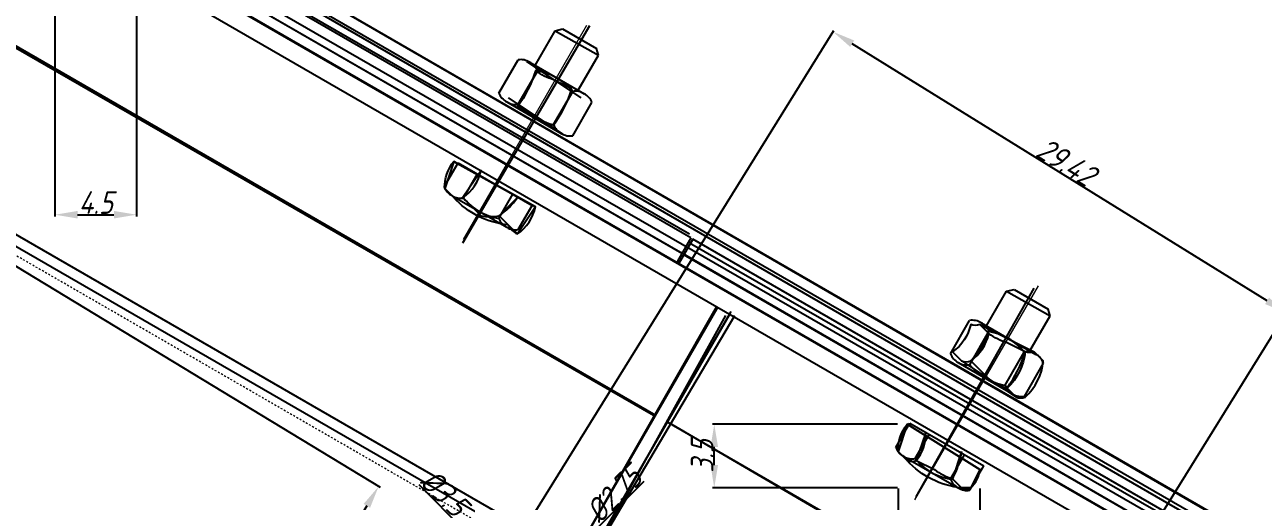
# Model space of a CAD drawing. Header units: millimetres. Extents: x 2787 to 6144, y -18 to 478.
# Drawn here: x 3179.3 to 3247.6, y 262.8 to 289 of the extents above; entities that cross this region are included whole.
import ezdxf

# ---------------------------------------------------------------- set-up
doc = ezdxf.new("R2010")
doc.units = ezdxf.units.MM
for name, pattern in [('ACAD_ISO02W100', [15, 12, -3]), ('CENTER', [50.8, 31.75, -6.35, 6.35, -6.35]), ('HIDDEN', [0.2, 0.1, -0.1])]:
    doc.linetypes.add(name, pattern=pattern)
for name, color, linetype in [('ADIM', 3, 'Continuous'), ('ADIM_CLEAN', 3, 'Continuous'), ('ADIM_CLEAN_L', 3, 'Continuous')]:
    doc.layers.add(name, color=color, linetype=linetype)
for name, color, linetype, lineweight in [('中心线', 1, 'CENTER', 13), ('尺寸线', 22, 'Continuous', 13), ('虚线', 8, 'ACAD_ISO02W100', 13)]:
    doc.layers.add(name, color=color, linetype=linetype, lineweight=lineweight)
doc.styles.get("Standard").update_dxf_attribs({"font": 'gbeitc.shx', "bigfont": 'gbcbig.shx'})
doc.dimstyles.new('ADIM', dxfattribs={"dimscale": 0.5, "dimtxt": 2.5, "dimasz": 2.5, "dimexe": 0.18, "dimexo": 0.0625, "dimgap": 0.09, "dimtad": 1, "dimdec": 4, "dimzin": 0, "dimdsep": 46, "dimtxsty": 'Standard', "dimcen": 0.09, "dimadec": 0, "dimazin": 0, "dimtfac": 1, "dimtdec": 4, "dimtofl": 0, "dimtmove": 0, "dimatfit": 3, "dimfxl": 1, "dimtolj": 1, "dimtzin": 0, "dimarcsym": 0})

# ---------------------------------------------------------------- blocks, each defined once
blk = doc.blocks.new('*D116')
at = {"layer": 'ADIM', "color": 0, "lineweight": -2, "transparency": 16777216}
for p, q in [((3192.516, 238.027), (3223.95, 288.725)), ((3247.84, 273.808), (3224.965, 287.99)), ((3217.516, 222.527), (3248.95, 273.225))]:
    blk.add_line(p, q, dxfattribs=at)
at = {"layer": 'ADIM', "color": 0, "transparency": 16777216}
for points in [[(3225.074, 288.167), (3224.855, 287.813), (3223.902, 288.649)], [(3247.95, 273.985), (3247.73, 273.63), (3248.902, 273.149)]]:
    blk.add_solid(points, dxfattribs=at)
at = {"layer": 'Defpoints', "color": 0, "transparency": 16777216}
for p in [(3223.902, 288.649), (3192.5, 238), (3217.5, 222.5)]:
    blk.add_point(p, dxfattribs=at)
at = {"layer": 'ADIM', "color": 0, "transparency": 16777216, "insert": (3236.755, 281.468), "char_height": 1.25, "attachment_point": 5, "rotation": 328.20109}
blk.add_mtext('\\A1;29.42', dxfattribs=at)
blk = doc.blocks.new('*D144')
at = {"layer": 'ADIM', "color": 0, "lineweight": -2, "transparency": 16777216}
for p, q in [((3143.516, 297.527), (3174.95, 348.225)), ((3198.84, 333.308), (3175.965, 347.49)), ((3168.516, 282.027), (3199.95, 332.725))]:
    blk.add_line(p, q, dxfattribs=at)
at = {"layer": 'ADIM', "color": 0, "transparency": 16777216}
for points in [[(3176.074, 347.667), (3175.855, 347.313), (3174.902, 348.149)], [(3198.95, 333.485), (3198.73, 333.13), (3199.902, 332.649)]]:
    blk.add_solid(points, dxfattribs=at)
at = {"layer": 'Defpoints', "color": 0, "transparency": 16777216}
for p in [(3174.902, 348.149), (3143.5, 297.5), (3168.5, 282)]:
    blk.add_point(p, dxfattribs=at)
at = {"layer": 'ADIM', "color": 0, "transparency": 16777216, "insert": (3187.755, 340.968), "char_height": 1.25, "attachment_point": 5, "rotation": 328.20109}
blk.add_mtext('\\A1;29.42', dxfattribs=at)
blk = doc.blocks.new('*D150')
at = {"layer": 'ADIM', "color": 0, "lineweight": -2, "transparency": 16777216}
for p, q in [((3168.527, 281.984), (3198.928, 263.526)), ((3160.027, 267.984), (3190.428, 249.526)), ((3198.202, 262.504), (3191, 250.641))]:
    blk.add_line(p, q, dxfattribs=at)
at = {"layer": 'ADIM', "color": 0, "transparency": 16777216}
for points in [[(3198.024, 262.612), (3198.38, 262.396), (3198.851, 263.573)], [(3190.822, 250.749), (3191.178, 250.533), (3190.351, 249.573)]]:
    blk.add_solid(points, dxfattribs=at)
at = {"layer": 'Defpoints', "color": 0, "transparency": 16777216}
for p in [(3168.5, 282), (3160, 268), (3190.351, 249.573)]:
    blk.add_point(p, dxfattribs=at)
at = {"layer": 'ADIM', "color": 0, "transparency": 16777216, "insert": (3194.028, 256.92), "char_height": 1.25, "attachment_point": 5, "rotation": 58.73627}
blk.add_mtext('\\A1;16.38', dxfattribs=at)
blk = doc.blocks.new('*D240')
at = {"layer": 'ADIM', "color": 0, "lineweight": -2, "transparency": 16777216}
for p, q in [((3213.475, 263.855), (3209.036, 259.416)), ((3207.135, 257.56), (3207.225, 257.56)), ((3207.18, 257.515), (3207.18, 257.605))]:
    blk.add_line(p, q, dxfattribs=at)
at = {"layer": 'ADIM', "color": 0, "transparency": 16777216}
blk.add_solid([(3208.889, 259.564), (3209.183, 259.269), (3208.152, 258.532)], dxfattribs=at)
at = {"layer": 'Defpoints', "color": 0, "transparency": 16777216}
for p in [(3208.152, 258.532), (3207.18, 257.56)]:
    blk.add_point(p, dxfattribs=at)
at = {"layer": 'ADIM', "color": 0, "transparency": 16777216, "insert": (3211.818, 263.146), "char_height": 1.25, "attachment_point": 5, "rotation": 45}
blk.add_mtext('\\A1;%%c2.75', dxfattribs=at)
blk = doc.blocks.new('*D241')
at = {"layer": 'ADIM', "color": 0, "lineweight": -2, "transparency": 16777216}
for p, q in [((3201.064, 263.675), (3205.058, 259.681)), ((3207.135, 257.56), (3207.225, 257.56)), ((3207.18, 257.515), (3207.18, 257.605))]:
    blk.add_line(p, q, dxfattribs=at)
at = {"layer": 'ADIM', "color": 0, "transparency": 16777216}
blk.add_solid([(3205.206, 259.829), (3204.911, 259.534), (3205.942, 258.797)], dxfattribs=at)
at = {"layer": 'Defpoints', "color": 0, "transparency": 16777216}
for p in [(3205.942, 258.797), (3207.18, 257.56)]:
    blk.add_point(p, dxfattribs=at)
at = {"layer": 'ADIM', "color": 0, "transparency": 16777216, "insert": (3202.463, 263.224), "char_height": 1.25, "attachment_point": 5, "rotation": 315}
blk.add_mtext('\\A1;%%c3.5', dxfattribs=at)
blk = doc.blocks.new('*D285')
at = {"layer": 'ADIM', "color": 0, "lineweight": -2, "transparency": 16777216}
for p, q in [((3227.497, 263.469), (3227.497, 251.961)), ((3232, 263.469), (3232, 251.961)), ((3228.747, 252.051), (3230.75, 252.051))]:
    blk.add_line(p, q, dxfattribs=at)
at = {"layer": 'ADIM', "color": 0, "transparency": 16777216}
for points in [[(3228.747, 252.259), (3228.747, 251.842), (3227.497, 252.051)], [(3230.75, 252.259), (3230.75, 251.842), (3232, 252.051)]]:
    blk.add_solid(points, dxfattribs=at)
at = {"layer": 'Defpoints', "color": 0, "transparency": 16777216}
for p in [(3227.497, 263.5), (3232, 263.5), (3232, 252.051)]:
    blk.add_point(p, dxfattribs=at)
at = {"layer": 'ADIM', "color": 0, "transparency": 16777216, "insert": (3229.748, 252.721), "char_height": 1.25, "attachment_point": 5}
blk.add_mtext('\\A1;4.5', dxfattribs=at)
blk = doc.blocks.new('*D286')
at = {"layer": 'ADIM', "color": 0, "lineweight": -2, "transparency": 16777216}
for p, q in [((3227.466, 267), (3217.268, 267)), ((3217.358, 264.75), (3217.358, 265.75)), ((3227.466, 263.5), (3217.268, 263.5))]:
    blk.add_line(p, q, dxfattribs=at)
at = {"layer": 'ADIM', "color": 0, "transparency": 16777216}
for points in [[(3217.15, 265.75), (3217.566, 265.75), (3217.358, 267)], [(3217.15, 264.75), (3217.566, 264.75), (3217.358, 263.5)]]:
    blk.add_solid(points, dxfattribs=at)
at = {"layer": 'Defpoints', "color": 0, "transparency": 16777216}
for p in [(3217.358, 267), (3227.497, 267), (3227.497, 263.5)]:
    blk.add_point(p, dxfattribs=at)
at = {"layer": 'ADIM', "color": 0, "transparency": 16777216, "insert": (3216.688, 265.25), "char_height": 1.25, "attachment_point": 5, "rotation": 90}
blk.add_mtext('\\A1;3.5', dxfattribs=at)
blk = doc.blocks.new('*D297')
at = {"layer": 'ADIM', "color": 0, "lineweight": -2, "transparency": 16777216}
for p, q in [((3181, 289.969), (3181, 278.468)), ((3185.5, 289.969), (3185.5, 278.468)), ((3182.25, 278.558), (3184.25, 278.558))]:
    blk.add_line(p, q, dxfattribs=at)
at = {"layer": 'ADIM', "color": 0, "transparency": 16777216}
for points in [[(3182.25, 278.767), (3182.25, 278.35), (3181, 278.558)], [(3184.25, 278.767), (3184.25, 278.35), (3185.5, 278.558)]]:
    blk.add_solid(points, dxfattribs=at)
at = {"layer": 'Defpoints', "color": 0, "transparency": 16777216}
for p in [(3181, 290), (3185.5, 290), (3185.5, 278.558)]:
    blk.add_point(p, dxfattribs=at)
at = {"layer": 'ADIM', "color": 0, "transparency": 16777216, "insert": (3183.25, 279.228), "char_height": 1.25, "attachment_point": 5}
blk.add_mtext('\\A1;4.5', dxfattribs=at)

msp = doc.modelspace()

# ---------------------------------------------------------------- linework, layer by layer
at = {"color": 7, "linetype": 'Continuous'}
for p, q in [((3311.37935, 222.77051), (2940.37771, 437.16871)), ((3311.73816, 223.42938), (2941.40234, 437.44281)), ((2938.07939, 435.90163), (3310.39692, 221.03064)), ((2937.57954, 435.03552), (3309.89707, 220.16453)), ((3301.98786, 206.39642), (2916.78722, 428.70611)), ((3216.06713, 277.27777), (3170.06682, 303.83607)), ((3215.56721, 276.41189), (3169.5669, 302.97018)), ((3168.21026, 293.99671), (3214.11423, 267.50472)), ((3207.47406, 286.79457), (3208.57681, 288.7046)), ((3208.57681, 288.7046), (3208.98672, 288.80798)), ((3208.57681, 288.7046), (3210.97219, 287.35351)), ((3208.98672, 288.80798), (3210.86228, 287.72513)), ((3210.97219, 287.35351), (3210.86228, 287.72513)), ((3205.48427, 285.26609), (3206.54037, 287.0953)), ((3207.17482, 286.96733), (3210.18728, 285.22809)), ((3209.85563, 285.41957), (3210.97219, 287.35351)), ((3206.54677, 284.65265), (3207.60287, 286.48187)), ((3205.91232, 284.78062), (3208.92478, 283.04137)), ((3208.49673, 283.52684), (3209.55283, 285.35605)), ((3209.55923, 282.91341), (3210.61533, 284.74262)), ((3202.47337, 280.09001), (3203.24517, 281.4268)), ((3203.24517, 281.4268), (3207.32014, 279.07412)), ((3203.53587, 279.47657), (3204.30767, 280.81337)), ((3202.90142, 279.60454), (3205.91389, 277.8653)), ((3205.48584, 278.35076), (3206.25764, 279.68756)), ((3206.54834, 277.73733), (3207.32014, 279.07412)), ((3216.06713, 277.27777), (3215.25476, 275.87071)), ((3216.17537, 277.21528), (3215.36299, 275.80822)), ((3311.15737, 222.3774), (3216.17537, 277.21528)), ((3310.66574, 221.50672), (3215.67544, 276.3494)), ((3232.37479, 272.42392), (3233.47755, 274.33395)), ((3233.47755, 274.33395), (3233.88746, 274.43733)), ((3233.47755, 274.33395), (3235.87293, 272.98286)), ((3233.88746, 274.43733), (3235.76302, 273.35448)), ((3217.56035, 273.47357), (3209.62285, 259.72541)), ((3218.27925, 273.21874), (3210.34175, 259.47059)), ((3218.27925, 273.21874), (3210.34175, 259.47059)), ((3235.87293, 272.98286), (3235.76302, 273.35448)), ((3218.20993, 273.09868), (3210.27243, 259.35053)), ((3230.38501, 270.89543), (3231.44111, 272.72465)), ((3232.07556, 272.59668), (3235.08802, 270.85743)), ((3234.75636, 271.04892), (3235.87293, 272.98286)), ((3231.44751, 270.282), (3232.50361, 272.11121)), ((3233.39747, 269.15619), (3234.45357, 270.9854)), ((3230.81306, 270.40997), (3233.82552, 268.67072)), ((3234.45997, 268.54275), (3235.51607, 270.37197)), ((3214.76382, 267.12983), (3260.66779, 240.63784)), ((3227.37411, 265.71936), (3228.14591, 267.05615)), ((3228.14591, 267.05615), (3232.22087, 264.70347)), ((3228.43661, 265.10592), (3229.20841, 266.44271)), ((3227.80216, 265.23389), (3230.81462, 263.49464)), ((3230.38658, 263.98011), (3231.15837, 265.3169)), ((3231.44908, 263.36667), (3232.22087, 264.70347))]:
    msp.add_line(p, q, dxfattribs=at)
for centre, radius, start, end in [((3206.69488, 286.22462), 0.88429, 57.1298859, 100.0632782), ((3206.77158, 286.18034), 0.88429, 19.9367218, 62.8701141), ((3207.04148, 283.20116), 3.32839, 60.4883334, 80.28977), ((3206.99235, 283.22953), 3.32839, 39.71023, 59.5116666), ((3206.31556, 285.56761), 0.88429, 199.9367218, 242.8701141), ((3206.39225, 285.52334), 0.88429, 237.1298859, 280.0632782), ((3209.70735, 284.48537), 0.88429, 57.1298859, 100.0632782), ((3209.78404, 284.44109), 0.88429, 19.9367218, 62.8701141), ((3209.10725, 286.77918), 3.32839, 219.71023, 239.5116666), ((3209.05812, 286.80755), 3.32839, 240.4883334, 260.28977), ((3209.32803, 283.82837), 0.88429, 199.9367218, 242.8701141), ((3209.40472, 283.78409), 0.88429, 237.1298859, 280.0632782), ((3203.30466, 280.39154), 0.88429, 199.9367218, 242.8701141), ((3203.38136, 280.34726), 0.88429, 237.1298859, 280.0632782), ((3206.09636, 281.6031), 3.32839, 219.71023, 239.5116666), ((3206.04722, 281.63147), 3.32839, 240.4883334, 260.28977), ((3206.31713, 278.65229), 0.88429, 199.9367218, 242.8701141), ((3206.39382, 278.60801), 0.88429, 237.1298859, 280.0632782), ((3231.59562, 271.85396), 0.88429, 57.1298859, 100.0632782), ((3231.67231, 271.80969), 0.88429, 19.9367218, 62.8701141), ((3231.94222, 268.83051), 3.32839, 60.4883334, 80.28977), ((3231.89309, 268.85887), 3.32839, 39.71023, 59.5116666), ((3231.2163, 271.19696), 0.88429, 199.9367218, 242.8701141), ((3234.60809, 270.11472), 0.88429, 57.1298859, 100.0632782), ((3234.68478, 270.07044), 0.88429, 19.9367218, 62.8701141), ((3231.29299, 271.15268), 0.88429, 237.1298859, 280.0632782), ((3234.00799, 272.40852), 3.32839, 219.71023, 239.5116666), ((3233.95886, 272.43689), 3.32839, 240.4883334, 260.28977), ((3234.22876, 269.45771), 0.88429, 199.9367218, 242.8701141), ((3234.30546, 269.41343), 0.88429, 237.1298859, 280.0632782), ((3228.2054, 266.02088), 0.88429, 199.9367218, 242.8701141), ((3228.2821, 265.9766), 0.88429, 237.1298859, 280.0632782), ((3230.99709, 267.23245), 3.32839, 219.71023, 239.5116666), ((3230.94796, 267.26081), 3.32839, 240.4883334, 260.28977), ((3231.21787, 264.28163), 0.88429, 199.9367218, 242.8701141), ((3231.29456, 264.23736), 0.88429, 237.1298859, 280.0632782)]:
    msp.add_arc(centre, radius, start, end, dxfattribs=at)
at = {"layer": 'ADIM_CLEAN'}
for points in [[(3209.5, 285.5), (3208.5, 286, -0.0866157), (3207.5, 286.5, -0.0866157), (3206.5, 284.5), (3207.5, 284, 0.0866157), (3208.5, 283.5, 0.0866157)], [(3206.5, 277.5), (3206, 278, -0.18955484), (3203, 279.5), (3202.5, 280, -0.18955484), (3203, 281.5), (3207.5, 279)], [(3206.5, 279.5), (3205.5, 278.5), (3206, 278, 0.18955484), (3206.5, 277.5, 0.18955484), (3207.5, 279), (3203, 281.5), (3202.5, 280), (3203, 279.5, 0.18955484), (3203.5, 279.5, 0.18955484), (3204.5, 281), (3203.5, 279.5), (3204.5, 278.5, 0.0866157), (3205.5, 278.5, 0.0866157)], [(3232.5, 272), (3232, 272.5, -0.18955484), (3231.5, 272.5, -0.18955484), (3230.5, 271), (3231, 270.5, 0.18955484), (3231.5, 270.5, 0.18955484)], [(3234.5, 271), (3233.5, 271.5, -0.0866157), (3232.5, 272, -0.0866157), (3231.5, 270.5), (3232.5, 269.5, 0.0866157), (3233.5, 269, 0.0866157)], [(3233.5, 269), (3234, 268.5, 0.18955484), (3234.5, 268.5, 0.18955484), (3235.5, 270.5), (3235, 271, -0.18955484), (3234.5, 271, -0.18955484)], [(3228, 265), (3227.5, 265.5, -0.18955484), (3228, 267), (3232, 264.5), (3231.5, 263.5), (3231, 263.5, -0.18955484)], [(3231, 265.5), (3230.5, 264), (3231, 263.5, 0.18955484), (3231.5, 263.5, 0.18955484), (3232, 264.5), (3228, 267), (3227.5, 265.5), (3228, 265, 0.18955484), (3228.5, 265, 0.18955484), (3229, 266.5), (3228.5, 265), (3229.5, 264.5, 0.0866157), (3230.5, 264, 0.0866157)]]:
    msp.add_lwpolyline(points, format="xyb", close=True, dxfattribs=at)
at = {"layer": 'ADIM_CLEAN_L'}
for p, q in [((2941.5, 437.5), (3311.5, 223.5)), ((2938.5, 436.5), (3311, 222)), ((2940.5, 437), (3311.5, 223)), ((2938, 436), (3310.5, 221)), ((2917, 428), (3301.5, 206)), ((3078, 357), (3216, 277.5)), ((3077.5, 356), (3215.5, 276.5)), ((3168, 294), (3214, 267.5)), ((3203.5, 277), (3210.5, 289)), ((3207, 287), (3210, 285)), ((3206, 285), (3209, 283)), ((3216, 277), (3311, 222.5)), ((3215.5, 276.5), (3310.5, 221.5)), ((3228.5, 263), (3235, 274.5)), ((3209.5, 259.5), (3217.5, 273.5)), ((3210.5, 259.5), (3218, 273)), ((3210.5, 259.5), (3218.5, 273)), ((3232, 272.5), (3235, 271)), ((3231, 270.5), (3234, 268.5)), ((3215, 267), (3260.5, 240.5))]:
    msp.add_line(p, q, dxfattribs=at)
at = {"layer": '中心线'}
for p, q in [((3203.52657, 277.20595), (3210.33755, 289.00293)), ((3228.4248, 262.83095), (3235.23578, 274.62793))]:
    msp.add_line(p, q, dxfattribs=at)
at = {"layer": '尺寸线'}
for p, q in [((3203.52657, 277.20595), (3210.33755, 289.00293)), ((3228.4248, 262.83095), (3235.23578, 274.62793))]:
    msp.add_line(p, q, dxfattribs=at)
at = {"layer": '虚线', "color": 251, "linetype": 'HIDDEN'}
msp.add_line((3302.15552, 205.14508), (2917.24074, 427.28979), dxfattribs=at)

# ---------------------------------------------------------------- dimensions: what is measured, and where the dimension line sits
at = {"layer": 'ADIM'}
for p1, p2, distance, text, picture, middle in [((3168.5, 282), (3143.5, 297.5), -59.59375, '29.42', '*D144', (3187.75536, 340.96832)), ((3217.5, 222.5), (3192.5, 238), -59.59375, '29.42', '*D116', (3236.75536, 281.46832)), ((3168.5, 282), (3160, 268), 35.50714, '16.38', '*D150', (3194.02835, 256.92029))]:
    dim = msp.add_aligned_dim(p1=p1, p2=p2, distance=distance, text=text, dimstyle='ADIM', dxfattribs=at)
    dim.commit()
    dim.dimension.update_dxf_attribs({"geometry": picture, "text_midpoint": middle})
for base, p1, p2, picture, middle in [((3185.5, 278.55822), (3181, 290), (3185.5, 290), '*D297', (3183.25, 279.22822)), ((3232, 252.05053), (3227.49698, 263.5), (3232, 263.5), '*D285', (3229.74849, 252.72053))]:
    dim = msp.add_linear_dim(base=base, p1=p1, p2=p2, text='4.5', dimstyle='ADIM', dxfattribs=at)
    dim.commit()
    dim.dimension.update_dxf_attribs({"geometry": picture, "text_midpoint": middle})
dim = msp.add_linear_dim(base=(3217.35813, 267), p1=(3227.49698, 263.5), p2=(3227.49698, 267), angle=90, text='3.5', dimstyle='ADIM', dxfattribs=at)
dim.commit()
dim.dimension.update_dxf_attribs({"geometry": '*D286', "text_midpoint": (3216.68813, 265.25)})
for mpoint, text, picture, middle in [((3205.94225, 258.79747), '%%c3.5', '*D241', (3201.98936, 262.75037)), ((3208.15196, 258.53231), '%%c2.75', '*D240', (3212.29205, 262.6724))]:
    dim = msp.add_radius_dim(center=(3207.17969, 257.56004), mpoint=mpoint, text=text, dimstyle='ADIM', dxfattribs=at)
    dim.commit()
    dim.dimension.update_dxf_attribs({"geometry": picture, "text_midpoint": middle, "dimtype": 164})

doc.saveas('drawing.dxf')
